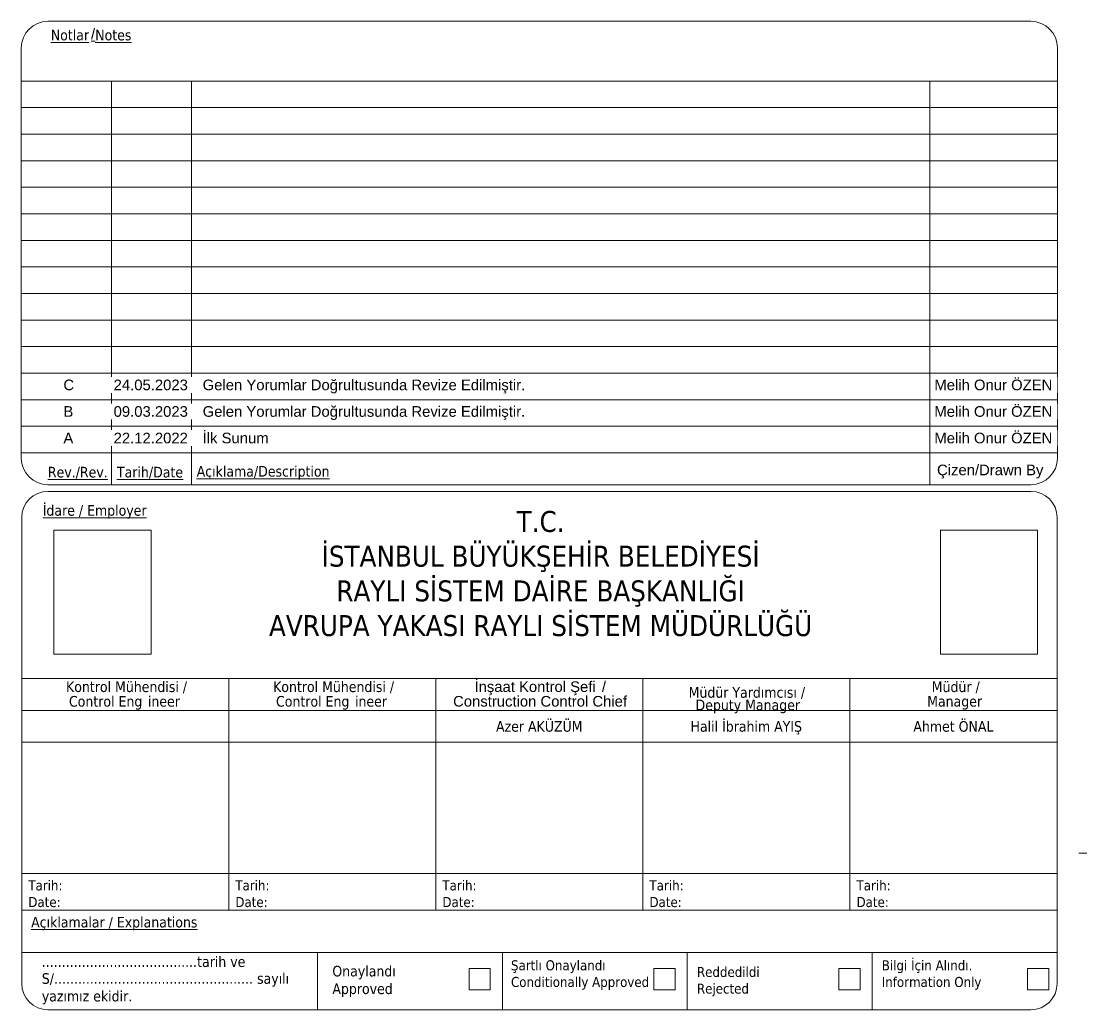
# Paper-space layout 'Layout1' of a CAD drawing. Header units: metres. Extents: x 0.923 to 1.235, y -0.003 to 0.372.
# Drawn here: x 1.0345 to 1.235, y 0.1861 to 0.3722 of the extents above; entities that cross this region are included whole.
import ezdxf

# ---------------------------------------------------------------- set-up
doc = ezdxf.new("R2010")
doc.units = ezdxf.units.M
doc.layers.add('G-PAFT', color=7, linetype='Continuous')
doc.styles.add('Arial_5', font='arial.ttf', dxfattribs={"height": 0.002})
doc.styles.add('Arial_6', font='arial.ttf', dxfattribs={"height": 0.001998})
doc.styles.add('Tahoma', font='tahoma.ttf', dxfattribs={"height": 0.002})
doc.styles.add('Tahoma_2', font='tahoma.ttf', dxfattribs={"height": 0.001998})
doc.styles.add('Tahoma_6', font='tahoma.ttf', dxfattribs={"height": 0.001889})
doc.styles.add('Tahoma_8', font='tahoma.ttf', dxfattribs={"height": 0.003936})
picture_1 = doc.add_image_def('image1.png', size_in_pixel=(656, 837))

# ---------------------------------------------------------------- blocks, each defined once
blk = doc.blocks.new('*U887')
at = {"layer": 'G-PAFT', "lineweight": 18}
for p, q in [((0.64349, 0.37667), (0.82849, 0.37667)), ((0.63849, 0.29441), (0.63849, 0.37167)), ((0.83349, 0.37167), (0.83349, 0.29441)), ((0.83349, 0.36541), (0.63849, 0.36541)), ((0.65549, 0.36541), (0.65549, 0.28941)), ((0.67049, 0.36541), (0.67049, 0.28941)), ((0.8095, 0.36541), (0.8095, 0.28941)), ((0.83349, 0.36041), (0.63849, 0.36041)), ((0.83349, 0.35541), (0.63849, 0.35541)), ((0.83349, 0.35041), (0.63849, 0.35041)), ((0.83349, 0.34541), (0.63849, 0.34541)), ((0.83349, 0.34041), (0.63849, 0.34041)), ((0.83349, 0.33541), (0.63849, 0.33541)), ((0.83349, 0.33041), (0.63849, 0.33041)), ((0.83349, 0.32541), (0.63849, 0.32541)), ((0.83349, 0.32041), (0.63849, 0.32041)), ((0.83349, 0.31541), (0.63849, 0.31541)), ((0.83349, 0.31041), (0.63849, 0.31041)), ((0.83349, 0.30541), (0.63849, 0.30541)), ((0.83349, 0.30041), (0.63849, 0.30041)), ((0.83349, 0.29541), (0.63849, 0.29541))]:
    blk.add_line(p, q, dxfattribs=at)
at = {"layer": 'G-PAFT', "lineweight": 9}
for p, q in [((0.64349, 0.28941), (0.8285, 0.28941)), ((0.6435, 0.28816), (0.8285, 0.28816)), ((0.63858, 0.20577), (0.63858, 0.28324)), ((0.83342, 0.28324), (0.83342, 0.20519)), ((0.83342, 0.2529), (0.63858, 0.2529)), ((0.63858, 0.22483), (0.63858, 0.2529)), ((0.67755, 0.2529), (0.67755, 0.20929)), ((0.71652, 0.2529), (0.71652, 0.20929)), ((0.75548, 0.2529), (0.75548, 0.20929)), ((0.79445, 0.2529), (0.79445, 0.20929)), ((0.83342, 0.24691), (0.63858, 0.24691)), ((0.83342, 0.24091), (0.63858, 0.24091)), ((0.63858, 0.19547), (0.63858, 0.24091)), ((0.83342, 0.21618), (0.63858, 0.21618)), ((0.83342, 0.20929), (0.63858, 0.20929)), ((0.83342, 0.20519), (0.83342, 0.19547)), ((0.83342, 0.2013), (0.63858, 0.2013)), ((0.69424, 0.2013), (0.69424, 0.19055)), ((0.72903, 0.2013), (0.72903, 0.19055)), ((0.76383, 0.2013), (0.76383, 0.19055)), ((0.79862, 0.2013), (0.79862, 0.19055)), ((0.72276, 0.1983), (0.72675, 0.1983)), ((0.72276, 0.1943), (0.72276, 0.1983)), ((0.72675, 0.1983), (0.72675, 0.1943)), ((0.75755, 0.1983), (0.76155, 0.1983)), ((0.75755, 0.1943), (0.75755, 0.1983)), ((0.76155, 0.1983), (0.76155, 0.1943)), ((0.79235, 0.1983), (0.79635, 0.1983)), ((0.79235, 0.1943), (0.79235, 0.1983)), ((0.79635, 0.1983), (0.79635, 0.1943)), ((0.82786, 0.1983), (0.83186, 0.1983)), ((0.82786, 0.1943), (0.82786, 0.1983)), ((0.83186, 0.1983), (0.83186, 0.1943)), ((0.72675, 0.1943), (0.72276, 0.1943)), ((0.76155, 0.1943), (0.75755, 0.1943)), ((0.79635, 0.1943), (0.79235, 0.1943)), ((0.83186, 0.1943), (0.82786, 0.1943)), ((0.8285, 0.19055), (0.6435, 0.19055))]:
    blk.add_line(p, q, dxfattribs=at)
at = {"layer": 'G-PAFT', "color": 6, "lineweight": 9, "true_color": 0xff00ff}
blk.add_line((0.63858, 0.2529), (0.63858, 0.20519), dxfattribs=at)
at = {"layer": 'G-PAFT', "color": 1, "lineweight": 9, "true_color": 0xff0000}
blk.add_line((0.8375, 0.22002), (0.839, 0.22002), dxfattribs=at)
blk.add_line((0.8375, 0.22002), (0.839, 0.22002), dxfattribs=at)
at = {"layer": 'G-PAFT', "lineweight": 18}
for centre, start, end in [((0.64349, 0.37167), 90, 180), ((0.82849, 0.37167), 0, 90), ((0.64349, 0.29441), 180, 270), ((0.82849, 0.29441), 270.0978, 0)]:
    blk.add_arc(centre, 0.005, start, end, dxfattribs=at)
at = {"layer": 'G-PAFT', "lineweight": 9}
for centre, start, end in [((0.6435, 0.28324), 90, 180), ((0.8285, 0.28324), 0, 90), ((0.6435, 0.19547), 180, 270), ((0.8285, 0.19547), 270, 0)]:
    blk.add_arc(centre, 0.00492, start, end, dxfattribs=at)
for s, insert, char_height, width, attachment_point, line_spacing_factor, style in [('\\pt0.0127,0.0254,0.0381,0.0508,0.0635,0.0762,0.0889,0.1016,0.1143,0.127,0.1397,0.1524,0.1651,0.1778,0.1905,0.2032,0.2159,0.2286,0.2413,0.254,0.2667,0.2794,0.2921,0.3048,0.3175,0.3302,0.3429,0.3556,0.3683,0.381,0.3937,0.4064;{\\LNotlar}', (0.64404, 0.37508), 0.002, 0.0077467, 1, 0.996129, 'Tahoma'), ('\\pt0.0127,0.0254,0.0381,0.0508,0.0635,0.0762,0.0889,0.1016,0.1143,0.127,0.1397,0.1524,0.1651,0.1778,0.1905,0.2032,0.2159,0.2286,0.2413,0.254,0.2667,0.2794,0.2921,0.3048,0.3175,0.3302,0.3429,0.3556,0.3683,0.381,0.3937,0.4064;{\\LNotes}', (0.6524, 0.37508), 0.002, 0.0072821, 1, 0.996129, 'Tahoma'), ('\\pt0.0127,0.0254,0.0381,0.0508,0.0635,0.0762,0.0889,0.1016,0.1143,0.127,0.1397,0.1524,0.1651,0.1778,0.1905,0.2032,0.2159,0.2286,0.2413,0.254,0.2667,0.2794,0.2921,0.3048,0.3175,0.3302,0.3429,0.3556,0.3683,0.381,0.3937,0.4064;{\\LRev./Rev.}', (0.64349, 0.29165), 0.002, 0.0123624, 4, 0.996129, 'Tahoma'), ('\\pt0.0127,0.0254,0.0381,0.0508,0.0635,0.0762,0.0889,0.1016,0.1143,0.127,0.1397,0.1524,0.1651,0.1778,0.1905,0.2032,0.2159,0.2286,0.2413,0.254,0.2667,0.2794,0.2921,0.3048,0.3175,0.3302,0.3429,0.3556,0.3683,0.381,0.3937,0.4064;{\\LTarih/Date}', (0.65649, 0.29165), 0.002, 0.0136249, 4, 0.996129, 'Tahoma'), ('\\pt0.0127,0.0254,0.0381,0.0508,0.0635,0.0762,0.0889,0.1016,0.1143,0.127,0.1397,0.1524,0.1651,0.1778,0.1905,0.2032,0.2159,0.2286,0.2413,0.254,0.2667,0.2794,0.2921,0.3048,0.3175,0.3302,0.3429,0.3556,0.3683,0.381,0.3937,0.4064;{\\LAçıklama/Description}', (0.67149, 0.29165), 0.002, 0.0265933, 4, 0.996129, 'Tahoma'), ('\\pt0.012,0.024,0.036,0.048,0.06,0.072,0.084,0.096,0.108,0.12,0.132,0.144,0.156,0.168,0.18,0.192,0.204,0.216,0.228,0.24,0.252,0.264,0.276,0.288,0.3,0.312,0.324,0.336,0.348,0.36,0.372,0.384;{\\Lİdare / Employer}', (0.64252, 0.28557), 0.00199836, 0.021513, 1, 0.996129, 'Tahoma_2'), ('\\pt0.012,0.024,0.036,0.048,0.06,0.072,0.084,0.096,0.108,0.12,0.132,0.144,0.156,0.168,0.18,0.192,0.204,0.216,0.228,0.24,0.252,0.264,0.276,0.288,0.3,0.312,0.324,0.336,0.348,0.36,0.372,0.384;T.C.\\PİSTANBUL BÜYÜKŞEHİR BELEDİYESİ\\PRAYLI SİSTEM DAİRE BAŞKANLIĞI\\PAVRUPA YAKASI RAYLI SİSTEM MÜDÜRLÜĞÜ', (0.73622, 0.28446), 0.00393617, 0.10901, 2, 0.996129, 'Tahoma_8'), ('\\pt0.012,0.024,0.036,0.048,0.06,0.072,0.084,0.096,0.108,0.12,0.132,0.144,0.156,0.168,0.18,0.192,0.204,0.216,0.228,0.24,0.252,0.264,0.276,0.288,0.3,0.312,0.324,0.336,0.348,0.36,0.372,0.384;İnşaat Kontrol Şefi', (0.72378, 0.25238), 0.00199836, 0.0237855, 1, 0.936439, 'Arial_6'), ('\\pt0.012,0.024,0.036,0.048,0.06,0.072,0.084,0.096,0.108,0.12,0.132,0.144,0.156,0.168,0.18,0.192,0.204,0.216,0.228,0.24,0.252,0.264,0.276,0.288,0.3,0.312,0.324,0.336,0.348,0.36,0.372,0.384;Kontrol Mühendisi /', (0.65829, 0.25237), 0.00199836, 0.0246541, 2, 0.996129, 'Tahoma_2'), ('\\pt0.012,0.024,0.036,0.048,0.06,0.072,0.084,0.096,0.108,0.12,0.132,0.144,0.156,0.168,0.18,0.192,0.204,0.216,0.228,0.24,0.252,0.264,0.276,0.288,0.3,0.312,0.324,0.336,0.348,0.36,0.372,0.384;Kontrol Mühendisi /', (0.69726, 0.25237), 0.00199836, 0.0246541, 2, 0.996129, 'Tahoma_2'), ('\\pt0.012,0.024,0.036,0.048,0.06,0.072,0.084,0.096,0.108,0.12,0.132,0.144,0.156,0.168,0.18,0.192,0.204,0.216,0.228,0.24,0.252,0.264,0.276,0.288,0.3,0.312,0.324,0.336,0.348,0.36,0.372,0.384;/', (0.74775, 0.25238), 0.00199836, 0.0008686, 1, 0.936439, 'Arial_6'), ('\\pt0.012,0.024,0.036,0.048,0.06,0.072,0.084,0.096,0.108,0.12,0.132,0.144,0.156,0.168,0.18,0.192,0.204,0.216,0.228,0.24,0.252,0.264,0.276,0.288,0.3,0.312,0.324,0.336,0.348,0.36,0.372,0.384;Müdür /', (0.81435, 0.25236), 0.00199836, 0.0100899, 2, 0.996129, 'Tahoma_2'), ('\\pt0.012,0.024,0.036,0.048,0.06,0.072,0.084,0.096,0.108,0.12,0.132,0.144,0.156,0.168,0.18,0.192,0.204,0.216,0.228,0.24,0.252,0.264,0.276,0.288,0.3,0.312,0.324,0.336,0.348,0.36,0.372,0.384;Control Eng', (0.64746, 0.24962), 0.00199836, 0.0148268, 1, 0.996129, 'Tahoma_2'), ('\\pt0.012,0.024,0.036,0.048,0.06,0.072,0.084,0.096,0.108,0.12,0.132,0.144,0.156,0.168,0.18,0.192,0.204,0.216,0.228,0.24,0.252,0.264,0.276,0.288,0.3,0.312,0.324,0.336,0.348,0.36,0.372,0.384;ineer', (0.66232, 0.24962), 0.00199836, 0.0064842, 1, 0.996129, 'Tahoma_2'), ('\\pt0.012,0.024,0.036,0.048,0.06,0.072,0.084,0.096,0.108,0.12,0.132,0.144,0.156,0.168,0.18,0.192,0.204,0.216,0.228,0.24,0.252,0.264,0.276,0.288,0.3,0.312,0.324,0.336,0.348,0.36,0.372,0.384;Control Eng', (0.68643, 0.24962), 0.00199836, 0.0148268, 1, 0.996129, 'Tahoma_2'), ('\\pt0.012,0.024,0.036,0.048,0.06,0.072,0.084,0.096,0.108,0.12,0.132,0.144,0.156,0.168,0.18,0.192,0.204,0.216,0.228,0.24,0.252,0.264,0.276,0.288,0.3,0.312,0.324,0.336,0.348,0.36,0.372,0.384;ineer', (0.70129, 0.24962), 0.00199836, 0.0064842, 1, 0.996129, 'Tahoma_2'), ('\\pt0.012,0.024,0.036,0.048,0.06,0.072,0.084,0.096,0.108,0.12,0.132,0.144,0.156,0.168,0.18,0.192,0.204,0.216,0.228,0.24,0.252,0.264,0.276,0.288,0.3,0.312,0.324,0.336,0.348,0.36,0.372,0.384;Construction Control Chief', (0.73612, 0.24963), 0.00199836, 0.0340067, 2, 0.936439, 'Arial_6'), ('\\pt0.012,0.024,0.036,0.048,0.06,0.072,0.084,0.096,0.108,0.12,0.132,0.144,0.156,0.168,0.18,0.192,0.204,0.216,0.228,0.24,0.252,0.264,0.276,0.288,0.3,0.312,0.324,0.336,0.348,0.36,0.372,0.384;Manager', (0.81414, 0.24963), 0.00199836, 0.0111605, 2, 0.996129, 'Tahoma_2'), ('\\pt0.012,0.024,0.036,0.048,0.06,0.072,0.084,0.096,0.108,0.12,0.132,0.144,0.156,0.168,0.18,0.192,0.204,0.216,0.228,0.24,0.252,0.264,0.276,0.288,0.3,0.312,0.324,0.336,0.348,0.36,0.372,0.384;Azer AKÜZÜM', (0.73597, 0.2449), 0.00199836, 0.0175033, 2, 0.996129, 'Tahoma_2'), ('\\pt0.012,0.024,0.036,0.048,0.06,0.072,0.084,0.096,0.108,0.12,0.132,0.144,0.156,0.168,0.18,0.192,0.204,0.216,0.228,0.24,0.252,0.264,0.276,0.288,0.3,0.312,0.324,0.336,0.348,0.36,0.372,0.384;Halil İbrahim AYIŞ', (0.77493, 0.2449), 0.00199836, 0.0233108, 2, 0.996129, 'Tahoma_2'), ('\\pt0.012,0.024,0.036,0.048,0.06,0.072,0.084,0.096,0.108,0.12,0.132,0.144,0.156,0.168,0.18,0.192,0.204,0.216,0.228,0.24,0.252,0.264,0.276,0.288,0.3,0.312,0.324,0.336,0.348,0.36,0.372,0.384;Ahmet ÖNAL', (0.81391, 0.2449), 0.00199836, 0.0162408, 2, 0.996129, 'Tahoma_2'), ('\\pt0.012,0.024,0.036,0.048,0.06,0.072,0.084,0.096,0.108,0.12,0.132,0.144,0.156,0.168,0.18,0.192,0.204,0.216,0.228,0.24,0.252,0.264,0.276,0.288,0.3,0.312,0.324,0.336,0.348,0.36,0.372,0.384;Tarih:\\PDate:', (0.63981, 0.21491), 0.00188889, 0.00714, 1, 0.996129, 'Tahoma_6'), ('\\pt0.012,0.024,0.036,0.048,0.06,0.072,0.084,0.096,0.108,0.12,0.132,0.144,0.156,0.168,0.18,0.192,0.204,0.216,0.228,0.24,0.252,0.264,0.276,0.288,0.3,0.312,0.324,0.336,0.348,0.36,0.372,0.384;Tarih:\\PDate:', (0.67877, 0.21491), 0.00188889, 0.00714, 1, 0.996129, 'Tahoma_6'), ('\\pt0.012,0.024,0.036,0.048,0.06,0.072,0.084,0.096,0.108,0.12,0.132,0.144,0.156,0.168,0.18,0.192,0.204,0.216,0.228,0.24,0.252,0.264,0.276,0.288,0.3,0.312,0.324,0.336,0.348,0.36,0.372,0.384;Tarih:\\PDate:', (0.71774, 0.21491), 0.00188889, 0.00714, 1, 0.996129, 'Tahoma_6'), ('\\pt0.012,0.024,0.036,0.048,0.06,0.072,0.084,0.096,0.108,0.12,0.132,0.144,0.156,0.168,0.18,0.192,0.204,0.216,0.228,0.24,0.252,0.264,0.276,0.288,0.3,0.312,0.324,0.336,0.348,0.36,0.372,0.384;Tarih:\\PDate:', (0.75671, 0.21491), 0.00188889, 0.00714, 1, 0.996129, 'Tahoma_6'), ('\\pt0.012,0.024,0.036,0.048,0.06,0.072,0.084,0.096,0.108,0.12,0.132,0.144,0.156,0.168,0.18,0.192,0.204,0.216,0.228,0.24,0.252,0.264,0.276,0.288,0.3,0.312,0.324,0.336,0.348,0.36,0.372,0.384;Tarih:\\PDate:', (0.79568, 0.21491), 0.00188889, 0.00714, 1, 0.996129, 'Tahoma_6'), ('\\pt0.012,0.024,0.036,0.048,0.06,0.072,0.084,0.096,0.108,0.12,0.132,0.144,0.156,0.168,0.18,0.192,0.204,0.216,0.228,0.24,0.252,0.264,0.276,0.288,0.3,0.312,0.324,0.336,0.348,0.36,0.372,0.384;{\\LAçıklamalar / Explanations}', (0.64034, 0.20804), 0.00199836, 0.0334007, 1, 0.996129, 'Tahoma_2'), ('\\pt0.012,0.024,0.036,0.048,0.06,0.072,0.084,0.096,0.108,0.12,0.132,0.144,0.156,0.168,0.18,0.192,0.204,0.216,0.228,0.24,0.252,0.264,0.276,0.288,0.3,0.312,0.324,0.336,0.348,0.36,0.372,0.384;.......................................tarih ve', (0.64235, 0.2006), 0.00199836, 0.0435613, 1, 0.996129, 'Tahoma_2'), ('\\pt0.012,0.024,0.036,0.048,0.06,0.072,0.084,0.096,0.108,0.12,0.132,0.144,0.156,0.168,0.18,0.192,0.204,0.216,0.228,0.24,0.252,0.264,0.276,0.288,0.3,0.312,0.324,0.336,0.348,0.36,0.372,0.384;Onaylandı\\PApproved', (0.69703, 0.19882), 0.00199836, 0.01462, 1, 0.996129, 'Tahoma_2'), ('\\pt0.012,0.024,0.036,0.048,0.06,0.072,0.084,0.096,0.108,0.12,0.132,0.144,0.156,0.168,0.18,0.192,0.204,0.216,0.228,0.24,0.252,0.264,0.276,0.288,0.3,0.312,0.324,0.336,0.348,0.36,0.372,0.384;Şartlı Onaylandı\\PConditionally Approved', (0.73065, 0.19986), 0.00188889, 0.02653, 1, 0.996129, 'Tahoma_6'), ('\\pt0.012,0.024,0.036,0.048,0.06,0.072,0.084,0.096,0.108,0.12,0.132,0.144,0.156,0.168,0.18,0.192,0.204,0.216,0.228,0.24,0.252,0.264,0.276,0.288,0.3,0.312,0.324,0.336,0.348,0.36,0.372,0.384;Reddedildi\\PRejected', (0.76564, 0.19861), 0.00188889, 0.01217, 1, 0.996129, 'Tahoma_6'), ('\\pt0.012,0.024,0.036,0.048,0.06,0.072,0.084,0.096,0.108,0.12,0.132,0.144,0.156,0.168,0.18,0.192,0.204,0.216,0.228,0.24,0.252,0.264,0.276,0.288,0.3,0.312,0.324,0.336,0.348,0.36,0.372,0.384;Bilgi İçin Alındı.\\PInformation Only', (0.80043, 0.19986), 0.00188889, 0.01971, 1, 0.996129, 'Tahoma_6'), ('\\pt0.012,0.024,0.036,0.048,0.06,0.072,0.084,0.096,0.108,0.12,0.132,0.144,0.156,0.168,0.18,0.192,0.204,0.216,0.228,0.24,0.252,0.264,0.276,0.288,0.3,0.312,0.324,0.336,0.348,0.36,0.372,0.384;S/.................................................. sayılı yazımız ekidir.   ', (0.64235, 0.19743), 0.00199836, 0.05146, 1, 0.996129, 'Tahoma_2')]:
    blk.add_mtext(s, dxfattribs=dict(at, insert=insert, char_height=char_height, width=width, attachment_point=attachment_point, line_spacing_factor=line_spacing_factor, style=style))
at = {"layer": 'G-PAFT', "color": 18, "lineweight": 9, "true_color": 0x260000, "char_height": 0.002, "line_spacing_factor": 0.936439, "style": 'Arial_5'}
for s, insert, width, attachment_point in [('\\pt0.012,0.024,0.036,0.048,0.06,0.072,0.084,0.096,0.108,0.12,0.132,0.144,0.156,0.168,0.18,0.192,0.204,0.216,0.228,0.24,0.252,0.264,0.276,0.288,0.3,0.312,0.324,0.336,0.348,0.36,0.372,0.384;{\\L/}', (0.65161, 0.37531), 0.0008686, 1), ('\\pt0.012,0.024,0.036,0.048,0.06,0.072,0.084,0.096,0.108,0.12,0.132,0.144,0.156,0.168,0.18,0.192,0.204,0.216,0.228,0.24,0.252,0.264,0.276,0.288,0.3,0.312,0.324,0.336,0.348,0.36,0.372,0.384;Çizen/Drawn By', (0.82084, 0.29188), 0.0205131, 5)]:
    blk.add_mtext(s, dxfattribs=dict(at, insert=insert, width=width, attachment_point=attachment_point))
at = {"layer": 'G-PAFT', "lineweight": 9, "char_height": 0.00199836, "attachment_point": 7, "rotation": 0, "line_spacing_factor": 0.996129, "style": 'Tahoma_2'}
for s, insert, width in [('\\pt0.012,0.024,0.036,0.048,0.06,0.072,0.084,0.096,0.108,0.12,0.132,0.144,0.156,0.168,0.18,0.192,0.204,0.216,0.228,0.24,0.252,0.264,0.276,0.288,0.3,0.312,0.324,0.336,0.348,0.36,0.372,0.384;Müdür Yardımcısı /', (0.76408, 0.24904), 0.0238562), ('\\pt0.012,0.024,0.036,0.048,0.06,0.072,0.084,0.096,0.108,0.12,0.132,0.144,0.156,0.168,0.18,0.192,0.204,0.216,0.228,0.24,0.252,0.264,0.276,0.288,0.3,0.312,0.324,0.336,0.348,0.36,0.372,0.384;Deputy Manager', (0.76539, 0.24637), 0.0210484)]:
    blk.add_mtext(s, dxfattribs=dict(at, insert=insert, width=width))
at = {"layer": 'G-PAFT', "lineweight": 18}
image = blk.add_image(picture_1, insert=(0.64463, 0.2575), size_in_units=(0.01829, 0.02334), dxfattribs=at)
image.dxf.flags = 7
image = blk.add_image(picture_1, insert=(0.81148, 0.2575), size_in_units=(0.01829, 0.02334), dxfattribs=at)
image.dxf.flags = 7

psp = doc.layouts.get("Layout1")

# ---------------------------------------------------------------- block references
at = {"layer": 'G-PAFT', "lineweight": 9}
psp.add_blockref('*U887', (0.39602, -0.00449), dxfattribs=at)

# ---------------------------------------------------------------- next in the draw order: texts
at = {"layer": 'G-PAFT', "lineweight": 9, "char_height": 0.002, "attachment_point": 1, "line_spacing_factor": 0.936439, "style": 'Arial_5', "bg_fill": 3, "box_fill_scale": 1.25, "bg_fill_color": 256, "bg_fill_true_color": 13158600, "bg_fill_transparency": 0}
for s, insert, width in [('\\pt0.0127,0.0254,0.0381,0.0508,0.0635,0.0762,0.0889,0.1016,0.1143,0.127,0.1397,0.1524,0.1651,0.1778,0.1905,0.2032,0.2159,0.2286,0.2413,0.254,0.2667,0.2794,0.2921,0.3048,0.3175,0.3302,0.3429,0.3556,0.3683,0.381,0.3937,0.4064;C', (1.04243, 0.30471), 0.00212), ('\\pt0.0127,0.0254,0.0381,0.0508,0.0635,0.0762,0.0889,0.1016,0.1143,0.127,0.1397,0.1524,0.1651,0.1778,0.1905,0.2032,0.2159,0.2286,0.2413,0.254,0.2667,0.2794,0.2921,0.3048,0.3175,0.3302,0.3429,0.3556,0.3683,0.381,0.3937,0.4064;24.05.2023', (1.05188, 0.30471), 0.01436), ('\\pt0.0127,0.0254,0.0381,0.0508,0.0635,0.0762,0.0889,0.1016,0.1143,0.127,0.1397,0.1524,0.1651,0.1778,0.1905,0.2032,0.2159,0.2286,0.2413,0.254,0.2667,0.2794,0.2921,0.3048,0.3175,0.3302,0.3429,0.3556,0.3683,0.381,0.3937,0.4064;Gelen Yorumlar Doğrultusunda Revize Edilmiştir.', (1.06864, 0.30471), 0.06224), ('\\pt0.0127,0.0254,0.0381,0.0508,0.0635,0.0762,0.0889,0.1016,0.1143,0.127,0.1397,0.1524,0.1651,0.1778,0.1905,0.2032,0.2159,0.2286,0.2413,0.254,0.2667,0.2794,0.2921,0.3048,0.3175,0.3302,0.3429,0.3556,0.3683,0.381,0.3937,0.4064;Melih Onur ÖZEN', (1.20635, 0.30471), 0.02262), ('\\pt0.0127,0.0254,0.0381,0.0508,0.0635,0.0762,0.0889,0.1016,0.1143,0.127,0.1397,0.1524,0.1651,0.1778,0.1905,0.2032,0.2159,0.2286,0.2413,0.254,0.2667,0.2794,0.2921,0.3048,0.3175,0.3302,0.3429,0.3556,0.3683,0.381,0.3937,0.4064;B', (1.04243, 0.29971), 0.00198), ('\\pt0.0127,0.0254,0.0381,0.0508,0.0635,0.0762,0.0889,0.1016,0.1143,0.127,0.1397,0.1524,0.1651,0.1778,0.1905,0.2032,0.2159,0.2286,0.2413,0.254,0.2667,0.2794,0.2921,0.3048,0.3175,0.3302,0.3429,0.3556,0.3683,0.381,0.3937,0.4064;09.03.2023', (1.05188, 0.29971), 0.01436), ('\\pt0.0127,0.0254,0.0381,0.0508,0.0635,0.0762,0.0889,0.1016,0.1143,0.127,0.1397,0.1524,0.1651,0.1778,0.1905,0.2032,0.2159,0.2286,0.2413,0.254,0.2667,0.2794,0.2921,0.3048,0.3175,0.3302,0.3429,0.3556,0.3683,0.381,0.3937,0.4064;Gelen Yorumlar Doğrultusunda Revize Edilmiştir.', (1.06864, 0.29971), 0.06224), ('\\pt0.0127,0.0254,0.0381,0.0508,0.0635,0.0762,0.0889,0.1016,0.1143,0.127,0.1397,0.1524,0.1651,0.1778,0.1905,0.2032,0.2159,0.2286,0.2413,0.254,0.2667,0.2794,0.2921,0.3048,0.3175,0.3302,0.3429,0.3556,0.3683,0.381,0.3937,0.4064;Melih Onur ÖZEN', (1.20635, 0.29971), 0.02262), ('\\pt0.0127,0.0254,0.0381,0.0508,0.0635,0.0762,0.0889,0.1016,0.1143,0.127,0.1397,0.1524,0.1651,0.1778,0.1905,0.2032,0.2159,0.2286,0.2413,0.254,0.2667,0.2794,0.2921,0.3048,0.3175,0.3302,0.3429,0.3556,0.3683,0.381,0.3937,0.4064;A', (1.04243, 0.29471), 0.00198), ('\\pt0.0127,0.0254,0.0381,0.0508,0.0635,0.0762,0.0889,0.1016,0.1143,0.127,0.1397,0.1524,0.1651,0.1778,0.1905,0.2032,0.2159,0.2286,0.2413,0.254,0.2667,0.2794,0.2921,0.3048,0.3175,0.3302,0.3429,0.3556,0.3683,0.381,0.3937,0.4064;22.12.2022', (1.05188, 0.29471), 0.01436), ('\\pt0.0127,0.0254,0.0381,0.0508,0.0635,0.0762,0.0889,0.1016,0.1143,0.127,0.1397,0.1524,0.1651,0.1778,0.1905,0.2032,0.2159,0.2286,0.2413,0.254,0.2667,0.2794,0.2921,0.3048,0.3175,0.3302,0.3429,0.3556,0.3683,0.381,0.3937,0.4064;İlk Sunum', (1.06864, 0.29471), 0.01283), ('\\pt0.0127,0.0254,0.0381,0.0508,0.0635,0.0762,0.0889,0.1016,0.1143,0.127,0.1397,0.1524,0.1651,0.1778,0.1905,0.2032,0.2159,0.2286,0.2413,0.254,0.2667,0.2794,0.2921,0.3048,0.3175,0.3302,0.3429,0.3556,0.3683,0.381,0.3937,0.4064;Melih Onur ÖZEN', (1.20635, 0.29471), 0.02262)]:
    psp.add_mtext(s, dxfattribs=dict(at, insert=insert, width=width))

doc.saveas('drawing.dxf')
